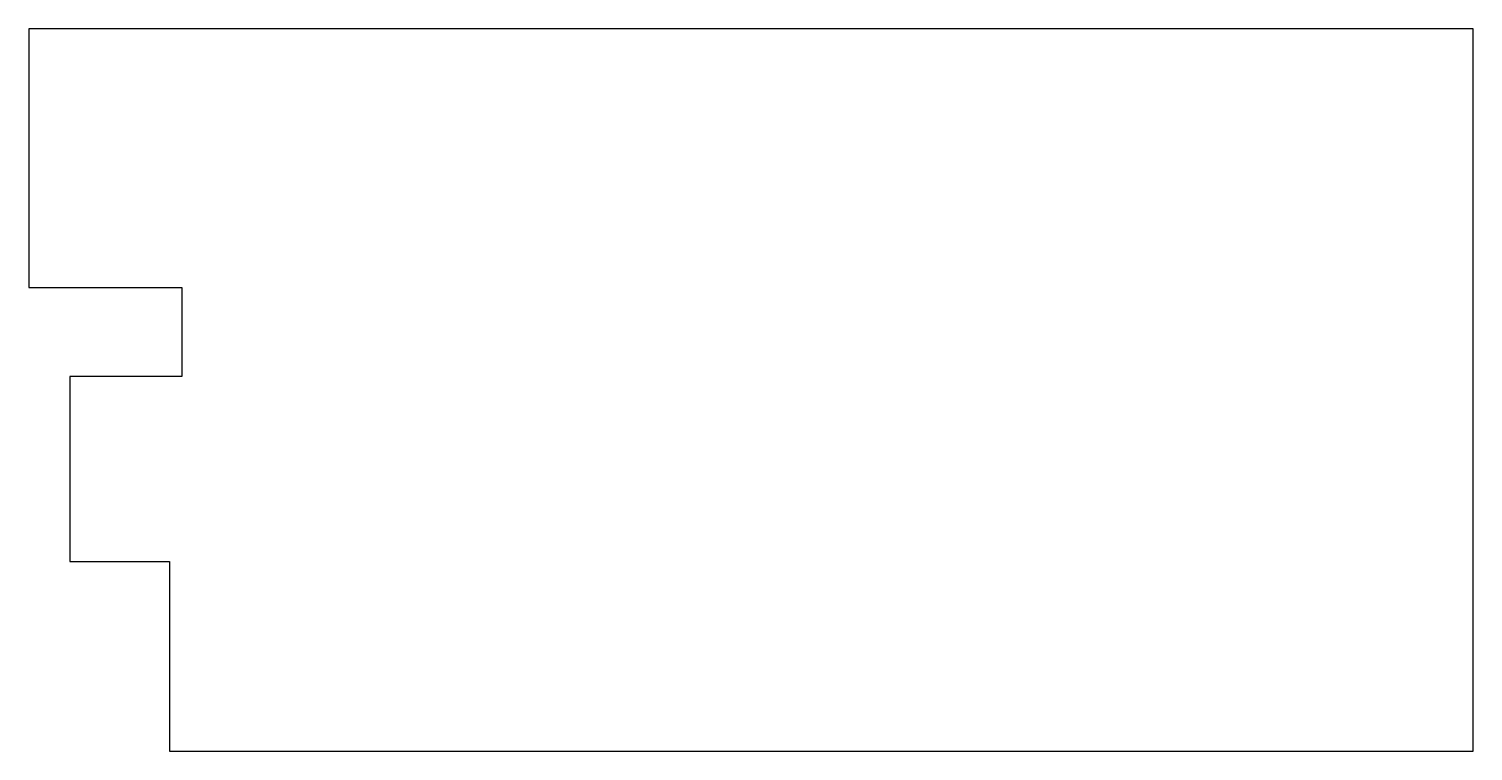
# Model space of a CAD drawing. Header units: metres. Extents: x 0 to 600, y 0 to 300.
import ezdxf

# ---------------------------------------------------------------- set-up
doc = ezdxf.new("R2010")
doc.units = ezdxf.units.M

msp = doc.modelspace()

# ---------------------------------------------------------------- linework, layer by layer
for p, q in [((600, 300), (0, 300)), ((0, 300), (0, 192.603)), ((600, 0), (600, 300)), ((0, 192.603), (63.5682, 192.603)), ((63.5682, 192.603), (63.5682, 155.663)), ((17, 155.663), (17, 78.723)), ((63.5682, 155.663), (17, 155.663)), ((17, 78.723), (58.4746, 78.723)), ((58.4746, 78.723), (58.4746, 0)), ((58.4746, 0), (600, 0))]:
    msp.add_line(p, q)

doc.saveas('drawing.dxf')
